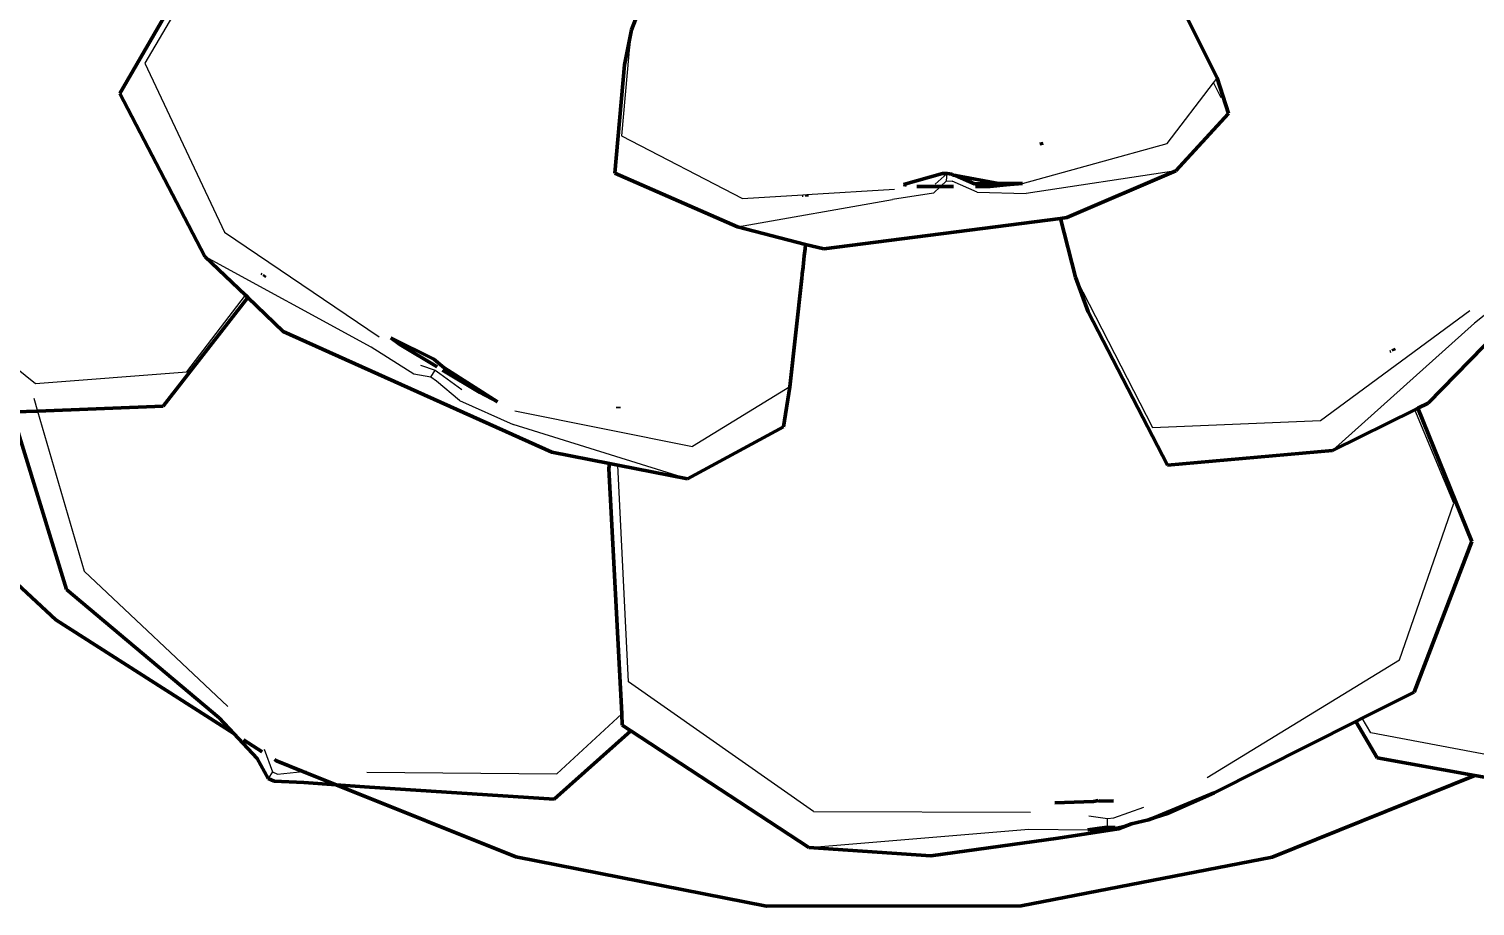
# Model space of a CAD drawing. Header units: millimetres. Extents: x 4307 to 31003, y 2809 to 20009.
# Drawn here: x 9807 to 9884.6, y 8862.9 to 8909.9 of the extents above; entities that cross this region are included whole.
import ezdxf

# ---------------------------------------------------------------- set-up
doc = ezdxf.new("R2010")
doc.units = ezdxf.units.MM
doc.layers.add('ProfileEdges', color=7, linetype='Continuous')

msp = doc.modelspace()

# ---------------------------------------------------------------- linework, layer by layer
for p, q in [((9817.826, 8915.922), (9813.226, 8908.073)), ((9839.318, 8909.845), (9839.187, 8908.607)), ((9839.172, 8908.565), (9838.782, 8904.162)), ((9839.172, 8908.565), (9839.187, 8908.607)), ((9813.226, 8908.073), (9817.498, 8899.008)), ((9868.047, 8903.757), (9870.539, 8907.012)), ((9870.539, 8907.012), (9870.735, 8907.269)), ((9870.539, 8907.012), (9870.922, 8906.216)), ((9838.782, 8904.162), (9845.271, 8900.815)), ((9860.286, 8901.616), (9868.047, 8903.757)), ((9868.52, 8902.29), (9860.493, 8901.083)), ((9855.602, 8901.57), (9856.249, 8902.144)), ((9856.224, 8901.762), (9855.899, 8901.454)), ((9856.224, 8901.762), (9856.249, 8902.144)), ((9856.224, 8901.762), (9856.527, 8901.738)), ((9857.863, 8901.143), (9856.527, 8901.738)), ((9845, 8899.286), (9853.315, 8900.757)), ((9845.271, 8900.815), (9848.507, 8901.01)), ((9848.507, 8901.01), (9848.718, 8901.023)), ((9848.507, 8900.902), (9848.507, 8901.01)), ((9848.718, 8901.023), (9853.434, 8901.309)), ((9855.517, 8901.091), (9853.315, 8900.757)), ((9855.899, 8901.454), (9855.517, 8901.091)), ((9857.863, 8901.143), (9860.493, 8901.083)), ((9797.836, 8898.539), (9807.359, 8890.881)), ((9817.498, 8899.008), (9825.798, 8893.38)), ((9825.355, 8892.833), (9816.435, 8897.696)), ((9819.456, 8896.715), (9819.52, 8896.797)), ((9863.133, 8896.589), (9863.516, 8895.841)), ((9815.481, 8891.509), (9818.616, 8895.614)), ((9863.526, 8895.801), (9863.516, 8895.841)), ((9863.526, 8895.801), (9867.258, 8888.532)), ((9886.623, 8895.796), (9884.528, 8894.126)), ((9876.28, 8888.908), (9884.275, 8894.803)), ((9884.528, 8894.126), (9876.921, 8887.293)), ((9827.648, 8891.393), (9825.355, 8892.833)), ((9880.049, 8892.535), (9880, 8892.653)), ((9807.359, 8890.881), (9815.481, 8891.509)), ((9828.564, 8891.221), (9827.648, 8891.393)), ((9828.008, 8891.868), (9828.796, 8891.6)), ((9828.564, 8891.221), (9828.796, 8891.6)), ((9828.796, 8891.6), (9829.049, 8891.426)), ((9829.049, 8891.426), (9830.224, 8890.565)), ((9828.87, 8891.018), (9828.564, 8891.221)), ((9830.105, 8889.969), (9828.87, 8891.018)), ((9847.805, 8890.709), (9842.589, 8887.5)), ((9807.274, 8890.094), (9807.474, 8889.408)), ((9830.105, 8889.969), (9832.978, 8888.68)), ((9807.474, 8889.408), (9809.976, 8880.814)), ((9833.073, 8889.413), (9842.589, 8887.5)), ((9838.701, 8889.637), (9838.69, 8889.569)), ((9883.421, 8884.468), (9881.327, 8889.477)), ((9842.325, 8885.777), (9832.978, 8888.68)), ((9867.258, 8888.532), (9876.28, 8888.908)), ((9839.168, 8874.881), (9838.591, 8886.512)), ((9880.503, 8876.06), (9883.421, 8884.468)), ((9809.976, 8880.814), (9817.684, 8873.554)), ((9870.203, 8869.748), (9880.503, 8876.06)), ((9849.077, 8867.939), (9839.168, 8874.881)), ((9838.809, 8873.172), (9835.324, 8869.958)), ((9878.978, 8872.147), (9878.514, 8872.932)), ((9889.818, 8870.088), (9878.978, 8872.147)), ((9819.621, 8871.281), (9820.066, 8870.051)), ((9820.066, 8870.051), (9819.842, 8869.708)), ((9820.066, 8870.051), (9820.335, 8869.924)), ((9820.335, 8869.924), (9821.689, 8870.084)), ((9821.689, 8870.084), (9821.882, 8870.107)), ((9825.121, 8870.032), (9835.324, 8869.958)), ((9865.191, 8867.597), (9866.796, 8868.168)), ((9849.077, 8867.939), (9860.719, 8867.89)), ((9863.849, 8867.7), (9864.842, 8867.553)), ((9864.842, 8867.553), (9865.191, 8867.597)), ((9864.848, 8867.078), (9864.842, 8867.553)), ((9848.834, 8865.995), (9860.631, 8866.979)), ((9860.631, 8866.979), (9863.794, 8866.939)), ((9864.848, 8867.018), (9864.848, 8867.078)), ((9866.139, 8867.27), (9865.268, 8867.073))]:
    msp.add_line(p, q)
at = {"layer": 'ProfileEdges', "lineweight": 211}
for p, q in [((9841.409, 8915.306), (9839.318, 8909.845)), ((9816.56, 8914.502), (9811.884, 8906.446)), ((9870.735, 8907.269), (9868.355, 8912.045)), ((9838.954, 8907.984), (9839.318, 8909.845)), ((9838.954, 8907.984), (9838.437, 8902.168)), ((9871.337, 8905.358), (9870.735, 8907.269)), ((9816.435, 8897.696), (9811.884, 8906.446)), ((9871.337, 8905.358), (9868.52, 8902.29)), ((9861.289, 8903.834), (9861.332, 8903.666)), ((9868.52, 8902.29), (9862.67, 8899.785)), ((9845, 8899.286), (9838.437, 8902.168)), ((9856.004, 8902.152), (9853.902, 8901.552)), ((9853.902, 8901.552), (9854.071, 8901.518)), ((9856.249, 8902.144), (9856.004, 8902.152)), ((9856.249, 8902.144), (9856.502, 8902.116)), ((9856.58, 8902.055), (9856.502, 8902.116)), ((9856.58, 8902.055), (9856.697, 8902.034)), ((9856.697, 8902.034), (9857.724, 8901.6)), ((9856.697, 8902.034), (9859.005, 8901.608)), ((9857.724, 8901.6), (9859.005, 8901.608)), ((9859.412, 8901.533), (9857.724, 8901.6)), ((9858.537, 8901.457), (9859.412, 8901.533)), ((9859.005, 8901.608), (9860.286, 8901.616)), ((9859.005, 8901.608), (9859.412, 8901.533)), ((9859.412, 8901.533), (9860.286, 8901.616)), ((9848.719, 8900.907), (9848.718, 8901.023)), ((9854.625, 8901.452), (9855.899, 8901.454)), ((9855.899, 8901.454), (9856.584, 8901.455)), ((9857.768, 8901.456), (9858.537, 8901.457)), ((9848.661, 8898.349), (9845, 8899.286)), ((9862.331, 8899.741), (9849.638, 8898.099)), ((9862.67, 8899.785), (9862.331, 8899.741)), ((9862.331, 8899.741), (9863.133, 8896.589)), ((9818.616, 8895.614), (9816.435, 8897.696)), ((9848.525, 8897.147), (9848.591, 8897.739)), ((9848.591, 8897.739), (9848.634, 8898.108)), ((9848.634, 8898.108), (9848.661, 8898.349)), ((9849.638, 8898.099), (9848.661, 8898.349)), ((9848.525, 8897.118), (9848.483, 8896.771)), ((9848.525, 8897.118), (9848.525, 8897.147)), ((9889.215, 8897.186), (9882.038, 8889.83)), ((9819.683, 8896.697), (9819.615, 8896.61)), ((9848.456, 8896.534), (9847.805, 8890.709)), ((9848.478, 8896.721), (9848.456, 8896.534)), ((9848.483, 8896.771), (9848.478, 8896.721)), ((9863.133, 8896.589), (9863.805, 8894.734)), ((9818.745, 8895.491), (9814.209, 8889.662)), ((9818.745, 8895.491), (9818.616, 8895.614)), ((9820.65, 8893.673), (9818.745, 8895.491)), ((9863.805, 8894.734), (9868.059, 8886.512)), ((9835.056, 8887.208), (9820.65, 8893.673)), ((9828.725, 8892.185), (9826.416, 8893.341)), ((9826.416, 8893.341), (9826.891, 8892.969)), ((9826.891, 8892.969), (9828.902, 8891.771)), ((9829.273, 8891.729), (9828.725, 8892.185)), ((9880.176, 8892.76), (9880.229, 8892.631)), ((9829.181, 8891.605), (9831.198, 8890.403)), ((9829.273, 8891.729), (9832.134, 8889.905)), ((9847.482, 8888.556), (9847.805, 8890.709)), ((9831.198, 8890.403), (9832.134, 8889.905)), ((9809.018, 8879.84), (9806.016, 8889.607)), ((9807.474, 8889.408), (9806.275, 8889.363)), ((9814.209, 8889.662), (9807.474, 8889.408)), ((9838.593, 8889.641), (9838.582, 8889.566)), ((9881.327, 8889.477), (9876.921, 8887.293)), ((9881.483, 8889.555), (9881.327, 8889.477)), ((9882.038, 8889.83), (9881.483, 8889.555)), ((9881.483, 8889.555), (9884.396, 8882.412)), ((9847.482, 8888.556), (9842.325, 8885.777)), ((9797.988, 8887.917), (9808.457, 8878.213)), ((9838.143, 8886.6), (9835.056, 8887.208)), ((9876.921, 8887.293), (9868.059, 8886.512)), ((9838.143, 8886.6), (9838.102, 8886.327)), ((9838.102, 8886.327), (9838.809, 8873.172)), ((9838.591, 8886.512), (9838.143, 8886.6)), ((9842.325, 8885.777), (9838.591, 8886.512)), ((9884.396, 8882.412), (9881.288, 8874.331)), ((9817.214, 8872.947), (9809.018, 8879.84)), ((9817.998, 8872.11), (9808.457, 8878.213)), ((9881.288, 8874.331), (9878.514, 8872.932)), ((9817.998, 8872.11), (9817.214, 8872.947)), ((9838.809, 8873.172), (9838.831, 8872.556)), ((9878.514, 8872.932), (9878.16, 8872.754)), ((9819.245, 8870.778), (9817.998, 8872.11)), ((9839.28, 8872.261), (9835.175, 8868.595)), ((9838.831, 8872.556), (9839.28, 8872.261)), ((9839.28, 8872.261), (9848.834, 8865.995)), ((9878.16, 8872.754), (9870.567, 8868.927)), ((9878.16, 8872.754), (9879.316, 8870.811)), ((9819.515, 8871.139), (9818.521, 8871.775)), ((9819.842, 8869.708), (9819.245, 8870.778)), ((9820.28, 8870.65), (9820.177, 8870.716)), ((9820.28, 8870.65), (9821.689, 8870.084)), ((9879.316, 8870.811), (9884.552, 8869.869)), ((9819.842, 8869.708), (9820.165, 8869.551)), ((9821.689, 8870.084), (9823.477, 8869.365)), ((9873.678, 8865.482), (9884.552, 8869.869)), ((9884.552, 8869.869), (9890.209, 8868.852)), ((9821.751, 8869.489), (9820.165, 8869.551)), ((9821.751, 8869.489), (9823.477, 8869.365)), ((9823.477, 8869.365), (9825.005, 8869.255)), ((9823.477, 8869.365), (9833.118, 8865.492)), ((9835.175, 8868.595), (9825.005, 8869.255)), ((9870.567, 8868.927), (9867.381, 8867.612)), ((9868.07, 8867.826), (9870.567, 8868.927)), ((9864.097, 8868.468), (9862.025, 8868.39)), ((9864.097, 8868.468), (9864.356, 8868.512)), ((9864.386, 8868.479), (9864.356, 8868.512)), ((9865.165, 8868.508), (9864.386, 8868.479)), ((9867.051, 8867.476), (9866.139, 8867.27)), ((9867.381, 8867.612), (9867.051, 8867.476)), ((9867.381, 8867.612), (9868.07, 8867.826)), ((9862.205, 8866.5), (9865.441, 8867.009)), ((9864.715, 8867.08), (9863.794, 8866.939)), ((9864.848, 8867.018), (9863.794, 8866.939)), ((9864.715, 8867.08), (9864.848, 8867.078)), ((9864.848, 8867.078), (9865.268, 8867.073)), ((9864.848, 8867.018), (9865.268, 8867.073)), ((9865.441, 8867.009), (9866.139, 8867.27)), ((9855.37, 8865.56), (9848.834, 8865.995)), ((9855.37, 8865.56), (9862.205, 8866.5)), ((9833.118, 8865.492), (9846.567, 8862.858)), ((9860.226, 8862.868), (9873.678, 8865.482)), ((9846.567, 8862.858), (9860.226, 8862.868))]:
    msp.add_line(p, q, dxfattribs=at)

doc.saveas('drawing.dxf')
